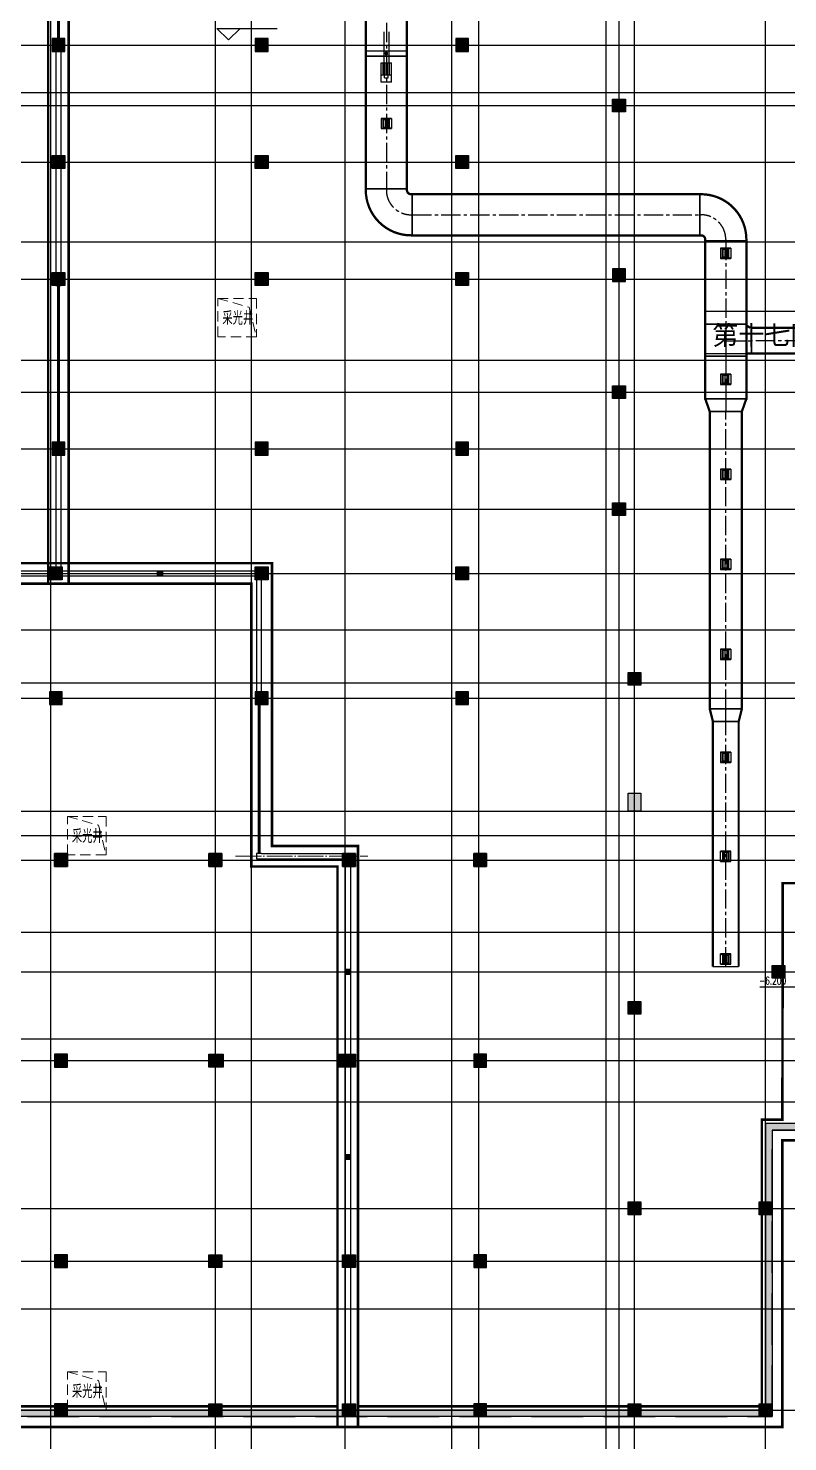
# Model space of a CAD drawing. Extents: x 369444 to 684549, y -549309 to 575337.
# Drawn here: x 544050 to 573582, y 145682 to 200661 of the extents above; entities that cross this region are included whole.
import ezdxf

# ---------------------------------------------------------------- set-up
doc = ezdxf.new("R2010")
doc.units = 0
doc.header["$LTSCALE"] = 1000
doc.header["$MEASUREMENT"] = 0
for name, pattern in [('_DASH', [0.6, 0.4, -0.2]), ('CENTER2', [1.125, 0.75, -0.125, 0.125, -0.125]), ('DASH', [0.35, 0.25, -0.1]), ('DOTE', [2.42, 2, -0.2, 0.02, -0.2])]:
    doc.linetypes.add(name, pattern=pattern)
doc.layers.add('0-地库顶板开洞', color=211, linetype='Continuous', lineweight=0)
doc.layers.add('DOTE2', color=122, linetype='DOTE', lineweight=9)
for name, color, linetype in [('COLUMN', 9, 'Continuous'), ('DIM_ELEV', 3, 'Continuous'), ('DOTE', 1, 'Continuous'), ('DUCT-排烟中心线', 5, 'CENTER2'), ('DUCT-排烟法兰', 4, 'Continuous'), ('DUCT-排烟管', 2, 'Continuous'), ('DUCT-排烟管端线', 4, 'Continuous'), ('DUCT-排烟阀门', 7, 'Continuous'), ('HS-A-轮廓线-地下室', 3, 'DASH'), ('PUB_HATCH', 8, 'Continuous'), ('WALL', 9, 'Continuous'), ('WINDOW', 4, 'Continuous'), ('景观场地标高', 4, 'Continuous'), ('构造柱', 6, 'Continuous'), ('防火分区线', 7, 'Continuous'), ('风管标注', 3, 'Continuous')]:
    doc.layers.add(name, color=color, linetype=linetype)
doc.styles.add('-黑体', font='simhei.ttf')
doc.styles.add('_TCH_DIM', font='SIMPLEX', dxfattribs={"bigfont": 'GBCBIG'})
doc.styles.add('HNSJY', font='hnsjy-07.shx', dxfattribs={"width": 0.8, "bigfont": 'hnsjy-hz.shx'})

# ---------------------------------------------------------------- blocks, each defined once
blk = doc.blocks.new('A$C47E9097D')
at = {"layer": '构造柱'}
for points in [[(168750, -290950), (168550, -290950), (168550, -291150), (168750, -291150)], [(176050, -306450), (175850, -306450), (175850, -306650), (176050, -306650)], [(176050, -313650), (175850, -313650), (175850, -313850), (176050, -313850)]]:
    blk.add_hatch(color=256, dxfattribs=at).paths.add_polyline_path(points)
for points in [[(168550, -290950), (168750, -290950), (168750, -291150), (168550, -291150)], [(175850, -306450), (176050, -306450), (176050, -306650), (175850, -306650)], [(175850, -313650), (176050, -313650), (176050, -313850), (175850, -313850)]]:
    blk.add_lwpolyline(points, close=True, dxfattribs=at)
blk = doc.blocks.new('$DorLib2D$00000213')
at = {"color": 0, "linetype": 'DASH', "const_width": 0.02}
blk.add_lwpolyline([(0.5, 0), (-0.5, 0)], dxfattribs=at)
blk = doc.blocks.new('column500')
h = blk.add_hatch(color=0)
h.dxf.hatch_style = 1
h.paths.add_polyline_path([(-216381, -381440), (-215881, -381440), (-215881, -380940), (-216381, -380940)])
at = {"color": 0}
blk.add_lwpolyline([(-216381, -381440), (-215881, -381440), (-215881, -380940), (-216381, -380940)], close=True, dxfattribs=at)
blk = doc.blocks.new('车库采光井开洞')
at = {"layer": '0-地库顶板开洞', "linetype": '_DASH'}
blk.add_lwpolyline([(38496570620.999992, 3907825764), (38496570620.999992, 3907827264.000001), (38496572120.999992, 3907827263.999998), (38496572120.999992, 3907825763.999999)], close=True, dxfattribs=at)
blk.add_lwpolyline([(38496570620.999992, 3907827264.000001), (38496571833.459846, 3907826915.785513), (38496572120.999992, 3907825763.999999)], dxfattribs=at)
at = {"layer": '0-地库顶板开洞', "linetype": '_DASH', "style": 'HNSJY', "width": 0.8}
blk.add_text('采光井', height=525, dxfattribs=at).set_placement((38496570794.87101, 3907826233.4361))
blk = doc.blocks.new('车库采光井aaa')
at = {"layer": '0-地库顶板开洞', "lineweight": -2}
for p in [(-5670357, -2542634, 97), (-5676207, -2562784), (-5676207, -2584384)]:
    blk.add_blockref('车库采光井开洞', p, dxfattribs=at)
blk = doc.blocks.new('550zhuziokjdfsg')
at = {"layer": 'COLUMN', "lineweight": -2, "ltscale": 6}
blk.add_hatch(color=256, dxfattribs=at).paths.add_polyline_path([(38494751395, 3903816098), (38494751895, 3903816098), (38494751895, 3903815548), (38494751395, 3903815548)])
at = {"color": 0}
blk.add_lwpolyline([(38494751395, 3903816098), (38494751895, 3903816098), (38494751895, 3903815548), (38494751395, 3903815548)], close=True, dxfattribs=at)
blk = doc.blocks.new('8816dfgfd')
at = {"layer": 'COLUMN', "lineweight": -2, "ltscale": 6}
blk.add_hatch(color=256, dxfattribs=at).paths.add_polyline_path([(38494751681.5, 3903816247.997694), (38494752181.5, 3903816247.997694), (38494752181.5, 3903815547.997694), (38494751681.5, 3903815547.997694)])
at = {"color": 0}
blk.add_lwpolyline([(38494751681.5, 3903816247.997694), (38494752181.5, 3903816247.997694), (38494752181.5, 3903815547.997694), (38494751681.5, 3903815547.997694)], close=True, dxfattribs=at)
blk = doc.blocks.new('N-风管')
at = {"color": 0}
for p, q in [((38489393730.667084, 3905293044, 2600.00001), (38489393730.667084, 3905293785, 2600.00001)), ((38489393730.667084, 3905293785, 2600.00001), (38489394130.667084, 3905293785, 2600.00001)), ((38489393730.667084, 3905293328.9886, 2600.00001), (38489394130.667084, 3905293328.9886, 2600.00001)), ((38489394130.667084, 3905293044, 2600.00001), (38489393730.667084, 3905293044, 2600.00001)), ((38489393858.667084, 3905293208.2056, 2600.00001), (38489393858.667084, 3905293328.9886, 2600.00001)), ((38489393858.667084, 3905293208.2056, 2600.00001), (38489394002.667084, 3905293208.2056, 2600.00001)), ((38489393819.555962, 3905291590.663127), (38489393730.667084, 3905291630.663127)), ((38489393730.667084, 3905291630.663127), (38489393730.667084, 3905291230.663127)), ((38489394130.667084, 3905291630.663127), (38489393730.667084, 3905291630.663127)), ((38489393730.667084, 3905291230.663127), (38489393819.555962, 3905291278.663127)), ((38489393730.667084, 3905291230.663127), (38489394130.667084, 3905291230.663127)), ((38489393893.630043, 3905291590.663127), (38489393893.630043, 3905291278.663127)), ((38489393967.704117, 3905291590.663127), (38489393967.704117, 3905291278.663127)), ((38489394130.667084, 3905291630.663127), (38489394041.778191, 3905291590.663127)), ((38489394130.667084, 3905291230.663127), (38489394041.778191, 3905291278.663127)), ((38489407019.623489, 3905286541.249465, 2600), (38489406930.734596, 3905286581.249465, 2600)), ((38489406930.734596, 3905286581.249465, 2600), (38489406930.734596, 3905286181.249465, 2600)), ((38489407330.734596, 3905286581.249465, 2600), (38489406930.734596, 3905286581.249465, 2600)), ((38489406930.734596, 3905286181.249465, 2600), (38489407019.623489, 3905286229.249465, 2600)), ((38489407093.697563, 3905286541.249465, 2600), (38489407093.697563, 3905286229.249465, 2600)), ((38489407167.771637, 3905286541.249465, 2600), (38489407167.771637, 3905286229.249465, 2600)), ((38489407330.734596, 3905286581.249465, 2600), (38489407241.845718, 3905286541.249465, 2600)), ((38489407330.734596, 3905286181.249465, 2600), (38489407241.845718, 3905286229.249465, 2600)), ((38489406930.734596, 3905286181.249465, 2600), (38489407330.734596, 3905286181.249465, 2600)), ((38489407019.623489, 3905281640.249465, 2600), (38489406930.734596, 3905281680.249465, 2600)), ((38489406930.734596, 3905281680.249465, 2600), (38489406930.734596, 3905281280.249465, 2600)), ((38489407330.734596, 3905281680.249465, 2600), (38489406930.734596, 3905281680.249465, 2600)), ((38489406930.734596, 3905281280.249465, 2600), (38489407019.623489, 3905281328.249465, 2600)), ((38489406930.734596, 3905281280.249465, 2600), (38489407330.734596, 3905281280.249465, 2600)), ((38489407093.697563, 3905281640.249465, 2600), (38489407093.697563, 3905281328.249465, 2600)), ((38489407167.771637, 3905281640.249465, 2600), (38489407167.771637, 3905281328.249465, 2600)), ((38489407330.734596, 3905281680.249465, 2600), (38489407241.845718, 3905281640.249465, 2600)), ((38489407330.734596, 3905281280.249465, 2600), (38489407241.845718, 3905281328.249465, 2600)), ((38489407019.623489, 3905277940.249465, 2600), (38489406930.734596, 3905277980.249465, 2600)), ((38489406930.734596, 3905277980.249465, 2600), (38489406930.734596, 3905277580.249465, 2600)), ((38489407330.734596, 3905277980.249465, 2600), (38489406930.734596, 3905277980.249465, 2600)), ((38489407330.734596, 3905277980.249465, 2600), (38489407241.845718, 3905277940.249465, 2600)), ((38489406930.734596, 3905277580.249465, 2600), (38489407019.623489, 3905277628.249465, 2600)), ((38489406930.734596, 3905277580.249465, 2600), (38489407330.734596, 3905277580.249465, 2600)), ((38489407093.697563, 3905277940.249465, 2600), (38489407093.697563, 3905277628.249465, 2600)), ((38489407167.771637, 3905277940.249465, 2600), (38489407167.771637, 3905277628.249465, 2600)), ((38489407330.734596, 3905277580.249465, 2600), (38489407241.845718, 3905277628.249465, 2600)), ((38489407019.623489, 3905274440.249465, 2600), (38489406930.734596, 3905274480.249465, 2600)), ((38489406930.734596, 3905274480.249465, 2600), (38489406930.734596, 3905274080.249465, 2600)), ((38489407330.734596, 3905274480.249465, 2600), (38489406930.734596, 3905274480.249465, 2600)), ((38489406930.734596, 3905274080.249465, 2600), (38489407019.623489, 3905274128.249465, 2600)), ((38489407093.697563, 3905274440.249465, 2600), (38489407093.697563, 3905274128.249465, 2600)), ((38489407167.771637, 3905274440.249465, 2600), (38489407167.771637, 3905274128.249465, 2600)), ((38489407330.734596, 3905274480.249465, 2600), (38489407241.845718, 3905274440.249465, 2600)), ((38489407330.734596, 3905274080.249465, 2600), (38489407241.845718, 3905274128.249465, 2600)), ((38489406930.734596, 3905274080.249465, 2600), (38489407330.734596, 3905274080.249465, 2600)), ((38489407019.623489, 3905270940.249465, 2600), (38489406930.734596, 3905270980.249465, 2600)), ((38489406930.734596, 3905270980.249465, 2600), (38489406930.734596, 3905270580.249465, 2600)), ((38489407330.734596, 3905270980.249465, 2600), (38489406930.734596, 3905270980.249465, 2600)), ((38489407093.697563, 3905270940.249465, 2600), (38489407093.697563, 3905270628.249465, 2600)), ((38489407167.771637, 3905270940.249465, 2600), (38489407167.771637, 3905270628.249465, 2600)), ((38489407330.734596, 3905270980.249465, 2600), (38489407241.845718, 3905270940.249465, 2600)), ((38489406930.734596, 3905270580.249465, 2600), (38489407019.623489, 3905270628.249465, 2600)), ((38489406930.734596, 3905270580.249465, 2600), (38489407330.734596, 3905270580.249465, 2600)), ((38489407330.734596, 3905270580.249465, 2600), (38489407241.845718, 3905270628.249465, 2600)), ((38489407019.623489, 3905266940.249465, 2600), (38489406930.734596, 3905266980.249465, 2600)), ((38489406930.734596, 3905266980.249465, 2600), (38489406930.734596, 3905266580.249465, 2600)), ((38489407330.734596, 3905266980.249465, 2600), (38489406930.734596, 3905266980.249465, 2600)), ((38489407330.734596, 3905266980.249465, 2600), (38489407241.845718, 3905266940.249465, 2600)), ((38489406930.734596, 3905266580.249465, 2600), (38489407019.623489, 3905266628.249465, 2600)), ((38489406930.734596, 3905266580.249465, 2600), (38489407330.734596, 3905266580.249465, 2600)), ((38489407093.697563, 3905266940.249465, 2600), (38489407093.697563, 3905266628.249465, 2600)), ((38489407167.771637, 3905266940.249465, 2600), (38489407167.771637, 3905266628.249465, 2600)), ((38489407330.734596, 3905266580.249465, 2600), (38489407241.845718, 3905266628.249465, 2600)), ((38489407330.734596, 3905263130.368484, 2600), (38489406930.734596, 3905263130.368484, 2600)), ((38489406930.734596, 3905263130.368484, 2600), (38489407019.623489, 3905263082.368484, 2600)), ((38489407330.734596, 3905263130.368484, 2600), (38489407241.845718, 3905263082.368484, 2600)), ((38489407330.734596, 3905262730.368484, 2600), (38489407330.734596, 3905263130.368484, 2600)), ((38489406930.734596, 3905262730.368484, 2600), (38489407019.623489, 3905262770.368484, 2600)), ((38489406930.734596, 3905262730.368484, 2600), (38489407330.734596, 3905262730.368484, 2600)), ((38489407093.697563, 3905262770.368484, 2600), (38489407093.697563, 3905263082.368484, 2600)), ((38489407167.771637, 3905262770.368484, 2600), (38489407167.771637, 3905263082.368484, 2600)), ((38489407241.845718, 3905262770.368484, 2600), (38489407330.734596, 3905262730.368484, 2600)), ((38489407330.734596, 3905259130.368484, 2600), (38489406930.734596, 3905259130.368484, 2600)), ((38489406930.734596, 3905259130.368484, 2600), (38489407019.623489, 3905259082.368484, 2600)), ((38489406930.734596, 3905258730.368484, 2600), (38489407019.623489, 3905258770.368484, 2600)), ((38489406930.734596, 3905258730.368484, 2600), (38489407330.734596, 3905258730.368484, 2600)), ((38489407093.697563, 3905258770.368484, 2600), (38489407093.697563, 3905259082.368484, 2600)), ((38489407167.771637, 3905258770.368484, 2600), (38489407167.771637, 3905259082.368484, 2600)), ((38489407330.734596, 3905259130.368484, 2600), (38489407241.845718, 3905259082.368484, 2600)), ((38489407241.845718, 3905258770.368484, 2600), (38489407330.734596, 3905258730.368484, 2600)), ((38489407330.734596, 3905258730.368484, 2600), (38489407330.734596, 3905259130.368484, 2600))]:
    blk.add_line(p, q, dxfattribs=at)
at = {"color": 0, "linetype": 'Continuous'}
for p, q in [((38489393810.667084, 3905293328.9886, 2600.00001), (38489393810.667084, 3905293785, 2600.00001)), ((38489393890.667084, 3905293328.9886, 2600.00001), (38489393890.667084, 3905293785, 2600.00001)), ((38489393970.667084, 3905293328.9886, 2600.00001), (38489393970.667084, 3905293785, 2600.00001)), ((38489394050.667084, 3905293328.9886, 2600.00001), (38489394050.667084, 3905293785, 2600.00001)), ((38489394130.667084, 3905293044, 2600.00001), (38489394130.667084, 3905293785, 2600.00001)), ((38489394002.667084, 3905293208.2056, 2600.00001), (38489394002.667084, 3905293328.9886, 2600.00001)), ((38489394130.667084, 3905291630.663127), (38489394130.667084, 3905291230.663127)), ((38489407330.734596, 3905286581.249465, 2600), (38489407330.734596, 3905286181.249465, 2600)), ((38489407330.734596, 3905281680.249465, 2600), (38489407330.734596, 3905281280.249465, 2600)), ((38489407330.734596, 3905277980.249465, 2600), (38489407330.734596, 3905277580.249465, 2600)), ((38489407330.734596, 3905274480.249465, 2600), (38489407330.734596, 3905274080.249465, 2600)), ((38489407330.734596, 3905270980.249465, 2600), (38489407330.734596, 3905270580.249465, 2600)), ((38489407330.734596, 3905266980.249465, 2600), (38489407330.734596, 3905266580.249465, 2600)), ((38489406930.734596, 3905262730.368484, 2600), (38489406930.734596, 3905263130.368484, 2600)), ((38489406930.734596, 3905258730.368484, 2600), (38489406930.734596, 3905259130.368484, 2600))]:
    blk.add_line(p, q, dxfattribs=at)
at = {"color": 0, "lineweight": 40}
for p, q in [((38489394041.778191, 3905291590.663127), (38489393819.555962, 3905291590.663127)), ((38489393819.555962, 3905291278.663127), (38489393819.555962, 3905291590.663127)), ((38489393819.555962, 3905291278.663127), (38489394041.778191, 3905291278.663127)), ((38489394041.778191, 3905291278.663127), (38489394041.778191, 3905291590.663127)), ((38489407241.845718, 3905286541.249465, 2600), (38489407019.623489, 3905286541.249465, 2600)), ((38489407019.623489, 3905286229.249465, 2600), (38489407019.623489, 3905286541.249465, 2600)), ((38489407019.623489, 3905286229.249465, 2600), (38489407241.845718, 3905286229.249465, 2600)), ((38489407241.845718, 3905286229.249465, 2600), (38489407241.845718, 3905286541.249465, 2600)), ((38489407241.845718, 3905281640.249465, 2600), (38489407019.623489, 3905281640.249465, 2600)), ((38489407019.623489, 3905281328.249465, 2600), (38489407019.623489, 3905281640.249465, 2600)), ((38489407019.623489, 3905281328.249465, 2600), (38489407241.845718, 3905281328.249465, 2600)), ((38489407241.845718, 3905281328.249465, 2600), (38489407241.845718, 3905281640.249465, 2600)), ((38489407241.845718, 3905277940.249465, 2600), (38489407019.623489, 3905277940.249465, 2600)), ((38489407019.623489, 3905277628.249465, 2600), (38489407019.623489, 3905277940.249465, 2600)), ((38489407019.623489, 3905277628.249465, 2600), (38489407241.845718, 3905277628.249465, 2600)), ((38489407241.845718, 3905277628.249465, 2600), (38489407241.845718, 3905277940.249465, 2600)), ((38489407241.845718, 3905274440.249465, 2600), (38489407019.623489, 3905274440.249465, 2600)), ((38489407019.623489, 3905274128.249465, 2600), (38489407019.623489, 3905274440.249465, 2600)), ((38489407019.623489, 3905274128.249465, 2600), (38489407241.845718, 3905274128.249465, 2600)), ((38489407241.845718, 3905274128.249465, 2600), (38489407241.845718, 3905274440.249465, 2600)), ((38489407241.845718, 3905270940.249465, 2600), (38489407019.623489, 3905270940.249465, 2600)), ((38489407019.623489, 3905270628.249465, 2600), (38489407019.623489, 3905270940.249465, 2600)), ((38489407241.845718, 3905270628.249465, 2600), (38489407241.845718, 3905270940.249465, 2600)), ((38489407019.623489, 3905270628.249465, 2600), (38489407241.845718, 3905270628.249465, 2600)), ((38489407241.845718, 3905266940.249465, 2600), (38489407019.623489, 3905266940.249465, 2600)), ((38489407019.623489, 3905266628.249465, 2600), (38489407019.623489, 3905266940.249465, 2600)), ((38489407019.623489, 3905266628.249465, 2600), (38489407241.845718, 3905266628.249465, 2600)), ((38489407241.845718, 3905266628.249465, 2600), (38489407241.845718, 3905266940.249465, 2600)), ((38489407241.845718, 3905263082.368484, 2600), (38489407019.623489, 3905263082.368484, 2600)), ((38489407019.623489, 3905263082.368484, 2600), (38489407019.623489, 3905262770.368484, 2600)), ((38489407019.623489, 3905262770.368484, 2600), (38489407241.845718, 3905262770.368484, 2600)), ((38489407241.845718, 3905263082.368484, 2600), (38489407241.845718, 3905262770.368484, 2600)), ((38489407241.845718, 3905259082.368484, 2600), (38489407019.623489, 3905259082.368484, 2600)), ((38489407019.623489, 3905259082.368484, 2600), (38489407019.623489, 3905258770.368484, 2600)), ((38489407019.623489, 3905258770.368484, 2600), (38489407241.845718, 3905258770.368484, 2600)), ((38489407241.845718, 3905259082.368484, 2600), (38489407241.845718, 3905258770.368484, 2600))]:
    blk.add_line(p, q, dxfattribs=at)
at = {"layer": 'DUCT-排烟中心线', "color": 0}
for p, q in [((38489393930.667084, 3905303223.788605), (38489393930.667084, 3905294256.285953)), ((38489393930.667084, 3905294055.885953), (38489393930.667084, 3905288890.2)), ((38489393930.667084, 3905288890), (38489393930.667084, 3905288840)), ((38489394890.667084, 3905287880), (38489394940.667084, 3905287880)), ((38489394940.867073, 3905287880), (38489406120.535004, 3905287880)), ((38489406120.735001, 3905287880), (38489406170.735001, 3905287880)), ((38489407130.734779, 3905286869.799973), (38489407130.734596, 3905280727.471061)), ((38489407130.735001, 3905286869.799973), (38489407130.734909, 3905283630.568528)), ((38489407130.735001, 3905286919.999972), (38489407130.735001, 3905286869.999972)), ((38489407130.734909, 3905283630.368528), (38489407130.734909, 3905282980.368528)), ((38489407130.734909, 3905282980.368528), (38489407130.734871, 3905282380.368528)), ((38489407130.734909, 3905282980.368528), (38489408130.734894, 3905282980.368528)), ((38489428171.263687, 3905282980.368528), (38489408130.934883, 3905282980.368528)), ((38489407130.734596, 3905280727.271057), (38489407130.734589, 3905280227.271057)), ((38489407130.734596, 3905268666.072952), (38489407130.734589, 3905280227.07106)), ((38489407130.734596, 3905268165.87294), (38489407130.734596, 3905268665.87294)), ((38489407130.734596, 3905258640.073783), (38489407130.734596, 3905268165.672943))]:
    blk.add_line(p, q, dxfattribs=at)
for centre, radius, start, end in [((38489394890.667084, 3905288840), 960, 180.0000000285, 270), ((38489406170.735001, 3905286919.999995), 960.000005, 359.9999986624, 90)]:
    blk.add_arc(centre, radius, start, end, dxfattribs=at)
at = {"layer": 'DUCT-排烟法兰', "color": 0}
for p, q in [((38489393830.567078, 3905294996.085944), (38489393830.567078, 3905293316.085944)), ((38489394030.767067, 3905294996.085948), (38489394030.767067, 3905293316.085948)), ((38489393090.667084, 3905294256.185953), (38489394770.667084, 3905294256.185953)), ((38489393090.667084, 3905294055.985953), (38489394770.667084, 3905294055.985953)), ((38489394770.667084, 3905288890.1), (38489393090.667084, 3905288890.1)), ((38489394940.767067, 3905287040), (38489394940.767067, 3905288720)), ((38489406120.635002, 3905288720), (38489406120.635002, 3905287040)), ((38489406290.735001, 3905286869.899972), (38489407970.735001, 3905286869.899972)), ((38489407970.734909, 3905283630.468528), (38489406290.734909, 3905283630.468528)), ((38489408130.834877, 3905282450.368528), (38489408130.834877, 3905283510.368528)), ((38489406290.734871, 3905282380.268528), (38489407970.734871, 3905282380.268528)), ((38489406290.734596, 3905280727.371063), (38489407970.734596, 3905280727.371063)), ((38489407785.734589, 3905280227.171058), (38489406475.734589, 3905280227.171058)), ((38489407785.734596, 3905268665.972946), (38489406475.734596, 3905268665.972946)), ((38489407660.734596, 3905268165.772941), (38489406600.734596, 3905268165.772941))]:
    blk.add_line(p, q, dxfattribs=at)
at = {"layer": 'DUCT-排烟管', "color": 0, "const_width": 90}
for points in [[(38489393130.667084, 3905303223.788605), (38489393130.667084, 3905294256.285953)], [(38489394730.667084, 3905294256.285953), (38489394730.667084, 3905303223.788605)], [(38489393130.667084, 3905294056.085937), (38489393130.667068, 3905294256.085937)], [(38489393130.667084, 3905294055.885953), (38489393130.667084, 3905288890.2)], [(38489394730.667068, 3905294256.085969), (38489394730.667084, 3905294056.085969)], [(38489394730.667084, 3905288890.2), (38489394730.667084, 3905294055.885953)], [(38489393130.667084, 3905288890), (38489393130.667084, 3905288840)], [(38489394730.667084, 3905288840), (38489394730.667084, 3905288890)], [(38489394940.667084, 3905288680), (38489394890.667084, 3905288680)], [(38489406120.535004, 3905288680), (38489394940.867073, 3905288680)], [(38489406120.735001, 3905288680), (38489406170.735001, 3905288680)], [(38489394890.667084, 3905287080), (38489394940.667084, 3905287080)], [(38489394940.867073, 3905287080), (38489406120.535004, 3905287080)], [(38489406170.735001, 3905287080), (38489406120.735001, 3905287080)], [(38489406330.734779, 3905286869.799995), (38489406330.734596, 3905280727.471084)], [(38489406330.735001, 3905286869.799995), (38489406330.734909, 3905283630.56855)], [(38489406330.735001, 3905286869.999997), (38489406330.735001, 3905286919.999997)], [(38489407930.734596, 3905280727.471038), (38489407930.734779, 3905286869.79995)], [(38489407930.734909, 3905283630.568505), (38489407930.735001, 3905286869.79995)], [(38489407930.735001, 3905286919.999948), (38489407930.735001, 3905286869.999948)], [(38489406330.734871, 3905282380.36855), (38489406330.734909, 3905283630.368551)], [(38489407930.734909, 3905283580.368505), (38489407930.734871, 3905282480.368528)], [(38489407930.734909, 3905283630.368505), (38489407930.734909, 3905283580.368505)], [(38489407930.734909, 3905283580.368505), (38489408080.734894, 3905283480.368528)], [(38489408080.734894, 3905283480.368528), (38489408130.734894, 3905283480.368528)], [(38489428171.263687, 3905283480.368528), (38489408130.934883, 3905283480.368528)], [(38489408130.734894, 3905282480.368528), (38489407930.734871, 3905282480.368528)], [(38489407930.734871, 3905282480.368528), (38489407930.734871, 3905282380.368505)], [(38489408130.934883, 3905282480.368528), (38489428171.263687, 3905282480.368528)], [(38489406330.734596, 3905280727.271078), (38489406505.734589, 3905280227.271073)], [(38489407930.734596, 3905280727.271036), (38489407755.734589, 3905280227.27104)], [(38489406505.734589, 3905280227.071059), (38489406505.734596, 3905268666.072951)], [(38489407755.734596, 3905268666.072953), (38489407755.734589, 3905280227.071061)], [(38489406630.734596, 3905268165.87294), (38489406505.734596, 3905268665.87294)], [(38489407630.734596, 3905268165.87294), (38489407755.734596, 3905268665.87294)], [(38489406630.734596, 3905268165.672943), (38489406630.734596, 3905258640.073783)], [(38489407630.734596, 3905258640.073783), (38489407630.734596, 3905268165.672943)]]:
    blk.add_lwpolyline(points, dxfattribs=at)
for points in [[(38489393130.667084, 3905288840, 0.4142135623), (38489394890.667084, 3905287080)], [(38489394730.667084, 3905288840, 0.4142135624), (38489394890.667084, 3905288680)]]:
    blk.add_lwpolyline(points, format="xyb", dxfattribs=at)
at = {"layer": 'DUCT-排烟管', "color": 0, "extrusion": (0, 0, -1), "const_width": 90}
for points in [[(-38489406170.735001, 3905288680, 0.4142135716), (-38489407930.735001, 3905286919.999948)], [(-38489406170.735001, 3905287080, 0.4142135641), (-38489406330.735001, 3905286919.999997)]]:
    blk.add_lwpolyline(points, format="xyb", dxfattribs=at)
at = {"layer": 'DUCT-排烟管端线', "color": 0}
for p, q in [((38489393130.667068, 3905294256.085937), (38489394730.667068, 3905294256.085969)), ((38489393130.667084, 3905294256.285953), (38489394730.667084, 3905294256.285953)), ((38489393130.667084, 3905294056.085937), (38489394730.667084, 3905294056.085969)), ((38489394730.667084, 3905294055.885953), (38489393130.667084, 3905294055.885953)), ((38489393130.667084, 3905288890.2), (38489394730.667084, 3905288890.2)), ((38489393130.667084, 3905288890), (38489394730.667084, 3905288890)), ((38489394940.667084, 3905287080), (38489394940.667084, 3905288680)), ((38489394940.867073, 3905288680), (38489394940.867073, 3905287080)), ((38489406120.535004, 3905287080), (38489406120.535004, 3905288680)), ((38489406120.735001, 3905288680), (38489406120.735001, 3905287080)), ((38489407930.734779, 3905286869.79995), (38489406330.734779, 3905286869.799995)), ((38489407930.735001, 3905286869.999948), (38489406330.735001, 3905286869.999997)), ((38489407930.735001, 3905286869.79995), (38489406330.735001, 3905286869.799995)), ((38489406330.734909, 3905283630.56855), (38489407930.734909, 3905283630.568505)), ((38489406330.734909, 3905283630.368551), (38489407930.734909, 3905283630.368505)), ((38489408130.734894, 3905283480.368528), (38489408130.734894, 3905282480.368528)), ((38489408130.934883, 3905283480.368528), (38489408130.934883, 3905282480.368528)), ((38489407930.734871, 3905282380.368505), (38489406330.734871, 3905282380.36855)), ((38489406330.734596, 3905280727.471084), (38489407930.734596, 3905280727.471038)), ((38489407930.734596, 3905280727.271036), (38489406330.734596, 3905280727.271078)), ((38489406505.734589, 3905280227.271073), (38489407755.734589, 3905280227.27104)), ((38489407755.734589, 3905280227.071061), (38489406505.734589, 3905280227.071059)), ((38489406505.734596, 3905268666.072951), (38489407755.734596, 3905268666.072953)), ((38489407755.734596, 3905268665.87294), (38489406505.734596, 3905268665.87294)), ((38489406630.734596, 3905268165.87294), (38489407630.734596, 3905268165.87294)), ((38489407630.734596, 3905268165.672943), (38489406630.734596, 3905268165.672943)), ((38489406630.734596, 3905258640.073783), (38489407630.734596, 3905258640.073783))]:
    blk.add_line(p, q, dxfattribs=at)
at = {"layer": 'DUCT-排烟阀门', "color": 0}
for p, q in [((38489393881.552711, 3905294165.455018), (38489393880.765739, 3905294159.225478)), ((38489393880.765739, 3905294159.225478), (38489393880.765739, 3905294152.946426)), ((38489393880.765739, 3905294152.946426), (38489393881.552711, 3905294146.716886)), ((38489393883.11425, 3905294171.536802), (38489393881.552711, 3905294165.455018)), ((38489393881.552711, 3905294146.716886), (38489393883.11425, 3905294140.635102)), ((38489393885.42572, 3905294177.374917), (38489393883.11425, 3905294171.536802)), ((38489393883.11425, 3905294140.635102), (38489393885.42572, 3905294134.796988)), ((38489393888.450684, 3905294182.877292), (38489393885.42572, 3905294177.374917)), ((38489393885.42572, 3905294134.796988), (38489393888.450684, 3905294129.294612)), ((38489393892.141411, 3905294187.957151), (38489393888.450684, 3905294182.877292)), ((38489393888.450684, 3905294129.294612), (38489393892.141411, 3905294124.214753)), ((38489393896.43972, 3905294192.534384), (38489393892.141411, 3905294187.957151)), ((38489393892.141411, 3905294124.214753), (38489393896.43972, 3905294119.637521)), ((38489393901.277817, 3905294196.536802), (38489393896.43972, 3905294192.534384)), ((38489393896.43972, 3905294119.637521), (38489393901.277817, 3905294115.635103)), ((38489393906.579391, 3905294199.901286), (38489393901.277817, 3905294196.536802)), ((38489393901.277817, 3905294115.635103), (38489393906.579391, 3905294112.270618)), ((38489393912.260849, 3905294202.574777), (38489393906.579391, 3905294199.901286)), ((38489393906.579391, 3905294112.270618), (38489393912.260849, 3905294109.597128)), ((38489393918.232582, 3905294204.51511), (38489393912.260849, 3905294202.574777)), ((38489393912.260849, 3905294109.597128), (38489393918.232582, 3905294107.656795)), ((38489393924.400414, 3905294205.691688), (38489393918.232582, 3905294204.51511)), ((38489393918.232582, 3905294107.656795), (38489393924.400414, 3905294106.480217)), ((38489393930.667084, 3905294206.085953), (38489393924.400414, 3905294205.691688)), ((38489393924.400414, 3905294106.480217), (38489393930.667084, 3905294106.085953)), ((38489393930.667084, 3905294068.585953), (38489393930.667084, 3905294243.585953)), ((38489393936.933739, 3905294205.691688), (38489393930.667084, 3905294206.085953)), ((38489393930.667084, 3905294106.085953), (38489393936.933739, 3905294106.480218)), ((38489393943.10157, 3905294204.515111), (38489393936.933739, 3905294205.691688)), ((38489393936.933739, 3905294106.480218), (38489393943.10157, 3905294107.656795)), ((38489393949.073303, 3905294202.574777), (38489393943.10157, 3905294204.515111)), ((38489393943.10157, 3905294107.656795), (38489393949.073303, 3905294109.597129)), ((38489393954.754761, 3905294199.901287), (38489393949.073303, 3905294202.574777)), ((38489393949.073303, 3905294109.597129), (38489393954.754761, 3905294112.270619)), ((38489393960.056343, 3905294196.536803), (38489393954.754761, 3905294199.901287)), ((38489393954.754761, 3905294112.270619), (38489393960.056343, 3905294115.635104)), ((38489393964.894432, 3905294192.534385), (38489393960.056343, 3905294196.536803)), ((38489393960.056343, 3905294115.635104), (38489393964.894432, 3905294119.637522)), ((38489393969.192741, 3905294187.957153), (38489393964.894432, 3905294192.534385)), ((38489393964.894432, 3905294119.637522), (38489393969.192741, 3905294124.214754)), ((38489393972.883469, 3905294182.877293), (38489393969.192741, 3905294187.957153)), ((38489393969.192741, 3905294124.214754), (38489393972.883469, 3905294129.294614)), ((38489393975.908432, 3905294177.374918), (38489393972.883469, 3905294182.877293)), ((38489393972.883469, 3905294129.294614), (38489393975.908432, 3905294134.796989)), ((38489393978.219902, 3905294171.536803), (38489393975.908432, 3905294177.374918)), ((38489393975.908432, 3905294134.796989), (38489393978.219902, 3905294140.635104)), ((38489393979.781441, 3905294165.455019), (38489393978.219902, 3905294171.536803)), ((38489393978.219902, 3905294140.635104), (38489393979.781441, 3905294146.716888)), ((38489393980.568413, 3905294159.22548), (38489393979.781441, 3905294165.455019)), ((38489393979.781441, 3905294146.716888), (38489393980.568413, 3905294152.946428)), ((38489393980.568413, 3905294152.946428), (38489393980.568413, 3905294159.22548))]:
    blk.add_line(p, q, dxfattribs=at)

msp = doc.modelspace()

# ---------------------------------------------------------------- hatches: boundary and pattern name
at = {"layer": 'PUB_HATCH', "linetype": 'ByBlock'}
for points in [[(577474.5, 157807), (577224.5, 158057), (572724.5, 158057), (572974.5, 157807)], [(572974.5, 157807), (572724.5, 158057), (572724.5, 146907), (572974.5, 146657)], [(556474.5, 146657), (556474.5, 146907), (535374.5, 146907), (535624.5, 146657)], [(572974.5, 146657), (572724.5, 146907), (556474.5, 146907), (556474.5, 146657)]]:
    msp.add_hatch(color=256, dxfattribs=at).paths.add_polyline_path(points)

# ---------------------------------------------------------------- linework, layer by layer
at = {"layer": 'DIM_ELEV'}
msp.add_line((574478.5, 163362.2), (572503, 163362.2), dxfattribs=at)
at = {"layer": 'DOTE', "color": 8}
for p, q in [((544924.5, 59364.2), (544924.5, 476704.8)), ((552724.5, 59364.2), (552724.5, 476704.8)), ((560524.5, 59364.2), (560524.5, 476704.8)), ((561574.5, 59364.2), (561574.5, 476704.8)), ((566524.5, 59364.2), (566524.5, 476704.8)), ((567024.5, 59364.2), (567024.5, 476704.8)), ((567624.5, 59364.2), (567624.5, 476704.8)), ((572724.5, 59364.2), (572724.5, 476704.8)), ((551324.5, 59364.2), (551324.5, 261807)), ((556374.5, 59364.2), (556374.5, 261807))]:
    msp.add_line(p, q, dxfattribs=at)
at = {"layer": 'DOTE', "color": 8, "lineweight": -2}
for p, q in [((377844.4, 200007), (624570.9, 200007)), ((377844.4, 198157), (624570.9, 198157)), ((377844.4, 197657), (624570.9, 197657)), ((377844.4, 195457), (624570.9, 195457)), ((377844.4, 192356.9), (624570.9, 192356.9)), ((377844.4, 190907), (624570.9, 190907)), ((377844.4, 187757), (624570.9, 187757)), ((377844.4, 186507), (624570.9, 186507)), ((377844.4, 184307), (624570.9, 184307)), ((377844.4, 181957), (624570.9, 181957)), ((377844.4, 179457), (624570.9, 179457)), ((377844.4, 177257), (624570.9, 177257)), ((377844.4, 175207), (624570.9, 175207)), ((377844.4, 174607), (624570.9, 174607)), ((377844.4, 170207), (624570.9, 170207)), ((377844.4, 169257), (624570.9, 169257)), ((377844.4, 168307), (624570.9, 168307)), ((377844.4, 165507), (624570.9, 165507)), ((377844.4, 163957), (624570.9, 163957)), ((377844.4, 161357), (624570.9, 161357)), ((377844.4, 160507), (624570.9, 160507)), ((377844.4, 158907), (624570.9, 158907)), ((377844.4, 154757), (624570.9, 154757)), ((377844.4, 152707), (624570.9, 152707)), ((377844.4, 150857), (624570.9, 150857)), ((377844.4, 146907), (624570.9, 146907))]:
    msp.add_line(p, q, dxfattribs=at)
at = {"layer": 'DOTE2', "linetype": 'DOTE', "ltscale": 0.5}
msp.add_lwpolyline([(552114.5, 168457), (557248.5, 168457)], dxfattribs=at)
at = {"layer": 'HS-A-轮廓线-地下室', "lineweight": -2, "ltscale": 8}
msp.add_lwpolyline([(535624.5, 146657), (572974.5, 146657), (572974.5, 157807), (572974.5, 157807), (577474.5, 157807), (577474.5, 158807), (610674.5, 158807), (610674.5, 157807), (614474.5, 157807), (614474.5, 167107), (605824.5, 167107), (605824.5, 167107), (605824.5, 178957), (599524.5, 178957), (599524.5, 204707)], dxfattribs=at)
at = {"layer": 'WALL', "linetype": 'ByBlock'}
for p, q in [((545324.5, 200257), (545124.5, 200257)), ((545124.5, 200257), (545124.5, 190657)), ((545324.5, 190657), (545324.5, 200257)), ((545124.5, 190657), (545324.5, 190657)), ((545124.5, 184557), (545124.5, 179557)), ((545324.5, 179557), (545324.5, 184557)), ((474624.6, 179357), (545224.5, 179357)), ((474824.6, 179557), (545124.5, 179557)), ((545224.5, 179357), (552924.5, 179357)), ((545324.5, 179557), (553024.5, 179557)), ((552924.5, 179357), (552924.5, 174357)), ((553024.5, 179557), (553124.5, 179557)), ((553124.5, 179557), (553124.5, 179357)), ((553124.5, 174357), (553124.5, 179357)), ((553124.5, 179357), (553124.5, 179357)), ((552924.5, 174357), (553124.5, 174357)), ((553124.5, 168557), (552924.5, 168557)), ((552924.5, 168557), (552924.5, 168357)), ((552924.5, 168357), (556374.5, 168357)), ((553124.5, 168557), (556574.5, 168557)), ((556374.5, 168357), (556374.5, 146907)), ((556574.5, 168557), (556574.5, 146907)), ((577224.5, 158057), (572724.5, 158057)), ((572724.5, 158057), (572724.5, 146907)), ((577474.5, 157807), (572974.5, 157807)), ((572974.5, 157807), (572974.5, 146657)), ((556474.5, 146907), (535374.5, 146907)), ((572724.5, 146907), (556474.5, 146907)), ((556474.5, 146657), (535624.5, 146657)), ((572974.5, 146657), (556474.5, 146657))]:
    msp.add_line(p, q, dxfattribs=at)
at = {"layer": '景观场地标高'}
for p, q in [((551834.1, 200207.1), (551384.1, 200657.1)), ((551384.1, 200657.1), (553731.6, 200657.1)), ((551834.1, 200207.1), (552284.1, 200657.1))]:
    msp.add_line(p, q, dxfattribs=at)
at = {"layer": '防火分区线', "color": 5, "linetype": 'DASH', "ltscale": 8, "const_width": 100}
for points in [[(545624.5, 179057), (474322.1, 179057), (474421.6, 195357), (451024.5, 195357), (451024.5, 200314.9), (452874.5, 206564.9), (452874.5, 217357), (456674.5, 217357), (456674.5, 218057), (469024.5, 218057), (469024.5, 224657), (475074.5, 224657), (475074.5, 218007), (476774.5, 218007), (476774.5, 218757.8), (527374.5, 218757.8), (527374.5, 224607), (533274.5, 224607), (533274.5, 222207), (533774.5, 222207), (533774.5, 217807), (545974.5, 217807), (545974.5, 207107), (545624.5, 207107)], [(544824.5, 179857), (475127, 179857), (475226.5, 196157), (451824.5, 196157), (451824.5, 200199), (453674.5, 206449), (453674.5, 216557), (457474.5, 216557), (457474.5, 217257), (469824.5, 217257), (469824.5, 223857), (474274.5, 223857), (474274.5, 217207), (477574.5, 217207), (477574.5, 217957.8), (528174.5, 217957.8), (528174.5, 223807), (532474.5, 223807), (532474.5, 221407), (532974.5, 221407), (532974.5, 217007), (545174.5, 217007), (545174.5, 207907), (544824.5, 207907)]]:
    msp.add_lwpolyline(points, close=True, dxfattribs=at)
at = {"layer": '防火分区线', "color": 6, "linetype": 'DASH', "ltscale": 8, "const_width": 100}
for points in [[(544824.5, 207907), (544824.5, 179057), (552724.5, 179057), (552724.5, 168057), (556074.5, 168057), (556074.5, 146257), (573374.5, 146257), (573374.5, 157407), (574173.9, 157407)], [(545624.5, 207107), (545624.5, 179857), (553524.5, 179857), (553524.5, 168857), (556874.5, 168857), (556874.5, 147057), (572574.5, 147057), (572574.5, 158207), (573375, 158207), (573387.6, 167407), (578074.5, 167407)]]:
    msp.add_lwpolyline(points, dxfattribs=at)
at = {"layer": '防火分区线', "color": 3, "const_width": 50}
msp.add_lwpolyline([(578240.3, 189655.8), (570374.6, 189655.8), (570374.6, 187999.5), (578240.3, 187999.5)], close=True, dxfattribs=at)
at = {"layer": '防火分区线', "color": 130, "linetype": 'DASH', "ltscale": 8, "const_width": 100}
for points in [[(490024.5, 179857), (553524.5, 179857), (553524.5, 168857), (556874.5, 168857), (556874.5, 146257), (536024.5, 146257)], [(490824.5, 179057), (552724.5, 179057), (552724.5, 168057), (556074.5, 168057), (556074.5, 147057), (535224.5, 147057)]]:
    msp.add_lwpolyline(points, dxfattribs=at)

# ---------------------------------------------------------------- block references
at = {"layer": '0-地库顶板开洞', "lineweight": -2}
msp.add_blockref('车库采光井aaa', (-38490348839.6, -3905094473.4), dxfattribs=at)
at = {"layer": 'COLUMN', "color": 8}
for p, rotation in [((926414.4, -16123.9), 270), ((934314.4, -16123.9), 270), ((942114.4, -16123.9), 270), ((948214.4, -25073.9, 96.9), 270), ((926414.4, -31823.9), 270), ((934314.4, -31823.9), 270), ((942114.4, -31823.9), 270), ((926314.4, -41523.9), 270), ((934314.4, -41523.9), 270), ((942114.4, -41523.9), 270), ((164134.6, 384437.9), 90), ((932514.4, -47823.9), 270), ((937714.4, -47823.9), 270), ((180434.6, 384437.9), 90), ((164134.6, 376637.9), 90), ((180434.6, 376637.9), 90), ((164134.6, 368837.9), 90), ((180434.6, 368837.9), 90), ((164134.6, 363037.9), 90), ((180434.6, 363037.9), 90)]:
    msp.add_blockref('column500', p, dxfattribs=dict(at, rotation=rotation))
at = {"layer": 'COLUMN', "color": 8, "xscale": -1}
for p, rotation in [((948214.4, 413787.9), 270), ((926414.4, 411587.9), 270), ((934314.4, 411587.9), 270), ((942114.4, 411587.9), 270), ((926414.4, 407037.9), 270), ((934314.4, 407037.9), 270), ((942114.4, 407037.9), 270), ((948214.4, 402637.9, 0), 270), ((948214.4, 398087.9, 0), 270), ((926314.4, 395587.9), 270), ((934314.4, 395587.9), 270), ((942114.4, 395587.9), 270), ((948814.4, 391487.9, 0), 270), ((164134.6, -47823.9), 90), ((932514.4, 384437.9), 270), ((937714.4, 384437.9), 270), ((180434.6, -47823.9), 90), ((954414.5, 380087.9), 270), ((948814.4, 378687.9), 270), ((937714.4, 376637.9), 270), ((948814.4, 370887.9), 270), ((953914.4, 370887.9), 270), ((932514.4, 368837.9), 270), ((937714.4, 368837.9), 270), ((932514.4, 363037.9), 270), ((937714.4, 363037.9), 270), ((948814.4, 363037.9), 270), ((948814.4, 363037.9), 270), ((953914.4, 363037.9), 270)]:
    msp.add_blockref('column500', p, dxfattribs=dict(at, rotation=rotation))
at = {"layer": 'COLUMN', "color": 8, "lineweight": -2}
msp.add_blockref('8816dfgfd', (-38494184307, -3903645341), dxfattribs=at)
at = {"layer": 'COLUMN', "color": 8, "lineweight": -2, "rotation": 270}
msp.add_blockref('550zhuziokjdfsg', (-3903264473.5, 38494912152), dxfattribs=at)
at = {"layer": 'COLUMN', "xscale": -1, "rotation": 270}
msp.add_blockref('column500', (937564.4, 376637.9), dxfattribs=at)
at = {"layer": 'WINDOW', "linetype": 'ByBlock', "lineweight": -2}
for p, xscale, yscale, zscale, rotation in [((545224.5, 203407), -6300, 6300, -6300, 89.99999993766387), ((545224.5, 187607), -6099.999983310699, 6099.999983310699, -6099.999983310699, 89.99999993766387), ((553024.5, 171457), -5800, 5800, 5800, 89.99999996026075)]:
    msp.add_blockref('$DorLib2D$00000213', p, dxfattribs=dict(at, xscale=xscale, yscale=yscale, zscale=zscale, rotation=rotation))
at = {"layer": '构造柱', "ltscale": 6}
msp.add_blockref('A$C47E9097D', (380524.5, 470507), dxfattribs=at)
at = {"layer": '风管标注', "color": 8}
msp.add_blockref('N-风管', (-38488835956.2, -3905094473.4), dxfattribs=at)

# ---------------------------------------------------------------- texts
at = {"layer": 'DIM_ELEV', "color": 7, "style": '_TCH_DIM', "width": 0.705882}
msp.add_text('-6.200', height=297.5, dxfattribs=at).set_placement((572473, 163467.2))
at = {"layer": '防火分区线', "style": '-黑体'}
msp.add_text('第十七防火分区', height=746.84, dxfattribs=at).set_placement((570641.2, 188346.3))

doc.saveas('drawing.dxf')
